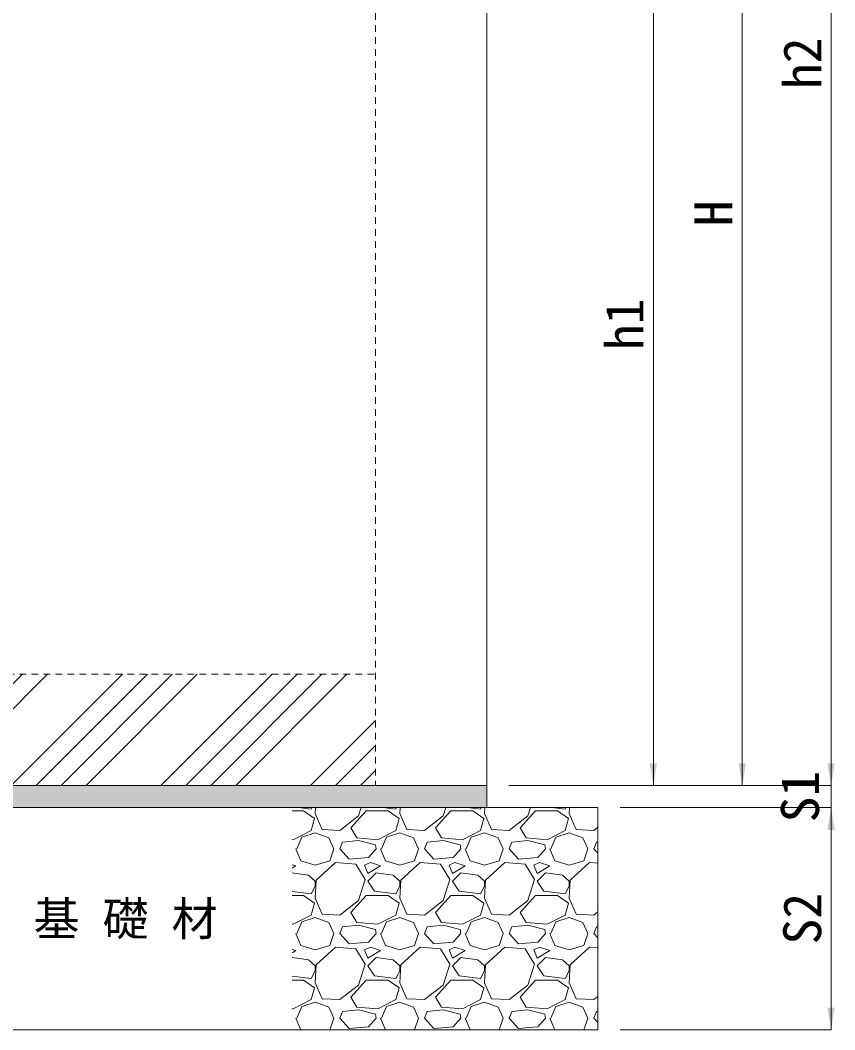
# Model space of a CAD drawing. Units: millimetres at full size, sheet at 1:20; details may follow other scales. Extents: x 77366 to 95666, y -7115 to 5664.
# Drawn here: x 79463 to 80197, y 2775 to 3684 of the extents above; entities that cross this region are included whole.
import ezdxf
from ezdxf.enums import TextEntityAlignment as Align

# ---------------------------------------------------------------- set-up
doc = ezdxf.new("R2010")
doc.units = ezdxf.units.MM
doc.header["$LTSCALE"] = 20
doc.linetypes.add('USER1', pattern=[0.54, 0.3, -0.24])
for name, color, linetype, lineweight in [('ハッチング', 7, 'Continuous', 5), ('基礎', 7, 'Continuous', 5), ('寸法線', 7, 'Continuous', 13), ('本体', 2, 'Continuous', 20), ('補助線', 8, 'Continuous', 13)]:
    doc.layers.add(name, color=color, linetype=linetype, lineweight=lineweight)
doc.layers.add('文字', color=7, linetype='Continuous')
doc.styles.add('ＭＳ ゴシック', font='')
doc.styles.get('ＭＳ ゴシック').set_extended_font_data('MS Gothic')

# ---------------------------------------------------------------- blocks, each defined once
blk = doc.blocks.new('filled_arrow')
at = {"color": 0, "linetype": 'Continuous', "lineweight": -2}
blk.add_solid([(7.5, 1.25), (0, 0), (7.5, -1.25)], dxfattribs=at)

msp = doc.modelspace()

# ---------------------------------------------------------------- hatches: boundary and pattern name
at = {"layer": 'ハッチング', "lineweight": 9}
h = msp.add_hatch(dxfattribs=at)
h.set_pattern_fill('USER', color=256, style=0, pattern_type=2)
h.set_pattern_definition([(45, (-7.5, 178.71), (-67.35192, 67.35192), []), (45, (14.95, 178.71), (-67.35192, 67.35192), []), (45, (37.4, 178.71), (-67.35192, 67.35192), []), (45, (59.85, 178.71), (-67.35192, 67.35192), [])])
h.paths.add_polyline_path([(79333.3, 3095.17), (79333.3, 2995.17), (79783.3, 2995.17), (79783.3, 3095.17)])
at = {"layer": '補助線'}
msp.add_hatch(color=7, dxfattribs=at).paths.add_polyline_path([(79883.3, 2975.17), (79883.3, 2995.17), (79233.3, 2995.17), (79233.3, 2975.17)])

# ---------------------------------------------------------------- linework, layer by layer
at = {"layer": '基礎', "color": 3, "lineweight": 13}
for p, q in [((79343.3, 2995.17), (79773.3, 2995.17)), ((79883.3, 2995.17), (79883.3, 2975.17)), ((79133.3, 2975.17), (79983.3, 2975.17)), ((79983.3, 2975.17), (79983.3, 2775.17)), ((79133.3, 2775.17), (79983.3, 2775.17))]:
    msp.add_line(p, q, dxfattribs=at)
at = {"layer": '基礎'}
for p, q in [((79708.3, 2972.24), (79718.38, 2972.24)), ((79713.51, 2975.17), (79725.24, 2973.76)), ((79718.38, 2972.24), (79728.29, 2965.38)), ((79725.24, 2973.76), (79726.02, 2975.17)), ((79729.3, 2975.17), (79729.05, 2969.95)), ((79761.05, 2957), (79774.77, 2972.24)), ((79767.91, 2967.67), (79770.31, 2975.17)), ((79774.77, 2972.24), (79794.58, 2972.24)), ((79789.71, 2975.17), (79801.44, 2973.76)), ((79794.58, 2972.24), (79804.49, 2965.38)), ((79801.44, 2973.76), (79802.22, 2975.17)), ((79805.5, 2975.17), (79805.25, 2969.95)), ((79837.25, 2957), (79850.97, 2972.24)), ((79844.11, 2967.67), (79846.51, 2975.17)), ((79850.97, 2972.24), (79870.78, 2972.24)), ((79865.91, 2975.17), (79877.64, 2973.76)), ((79870.78, 2972.24), (79880.69, 2965.38)), ((79877.64, 2973.76), (79878.42, 2975.17)), ((79881.7, 2975.17), (79881.45, 2969.95)), ((79913.45, 2957), (79927.17, 2972.24)), ((79920.31, 2967.67), (79922.71, 2975.17)), ((79927.17, 2972.24), (79946.98, 2972.24)), ((79942.11, 2975.17), (79953.84, 2973.76)), ((79946.98, 2972.24), (79956.89, 2965.38)), ((79953.84, 2973.76), (79954.62, 2975.17)), ((79957.9, 2975.17), (79957.65, 2969.95)), ((79728.29, 2965.38), (79725.24, 2954.71)), ((79729.05, 2969.95), (79735.15, 2955.48)), ((79751.15, 2954.71), (79767.91, 2967.67)), ((79804.49, 2965.38), (79801.44, 2954.71)), ((79805.25, 2969.95), (79811.35, 2955.48)), ((79827.35, 2954.71), (79844.11, 2967.67)), ((79880.69, 2965.38), (79877.64, 2954.71)), ((79881.45, 2969.95), (79887.55, 2955.48)), ((79903.55, 2954.71), (79920.31, 2967.67)), ((79956.89, 2965.38), (79953.84, 2954.71)), ((79957.65, 2969.95), (79963.75, 2955.48)), ((79725.24, 2954.71), (79709.24, 2946.33)), ((79735.15, 2955.48), (79751.15, 2954.71)), ((79766.39, 2947.86), (79761.05, 2957)), ((79801.44, 2954.71), (79785.44, 2946.33)), ((79811.35, 2955.48), (79827.35, 2954.71)), ((79842.59, 2947.86), (79837.25, 2957)), ((79877.64, 2954.71), (79861.64, 2946.33)), ((79887.55, 2955.48), (79903.55, 2954.71)), ((79918.79, 2947.86), (79913.45, 2957)), ((79953.84, 2954.71), (79937.84, 2946.33)), ((79963.75, 2955.48), (79979.75, 2954.71)), ((79979.75, 2954.71), (79983.3, 2957.46)), ((79709.24, 2946.33), (79708.3, 2946.41)), ((79712.29, 2937.95), (79716.86, 2948.62)), ((79716.86, 2948.62), (79729.05, 2952.43)), ((79729.05, 2952.43), (79741.24, 2947.86)), ((79741.24, 2947.86), (79745.81, 2937.95)), ((79767.91, 2945.57), (79753.43, 2944.05)), ((79785.44, 2946.33), (79766.39, 2947.86)), ((79783.15, 2941.76), (79767.91, 2945.57)), ((79788.49, 2937.95), (79793.06, 2948.62)), ((79793.06, 2948.62), (79805.25, 2952.43)), ((79805.25, 2952.43), (79817.44, 2947.86)), ((79817.44, 2947.86), (79822.01, 2937.95)), ((79844.11, 2945.57), (79829.63, 2944.05)), ((79861.64, 2946.33), (79842.59, 2947.86)), ((79859.35, 2941.76), (79844.11, 2945.57)), ((79864.69, 2937.95), (79869.26, 2948.62)), ((79869.26, 2948.62), (79881.45, 2952.43)), ((79881.45, 2952.43), (79893.64, 2947.86)), ((79893.64, 2947.86), (79898.21, 2937.95)), ((79920.31, 2945.57), (79905.83, 2944.05)), ((79937.84, 2946.33), (79918.79, 2947.86)), ((79935.55, 2941.76), (79920.31, 2945.57)), ((79940.89, 2937.95), (79945.46, 2948.62)), ((79945.46, 2948.62), (79957.65, 2952.43)), ((79957.65, 2952.43), (79969.84, 2947.86)), ((79969.84, 2947.86), (79974.41, 2937.95)), ((79711.52, 2937.95), (79716.1, 2927.28)), ((79742, 2927.28), (79745.81, 2937.95)), ((79751.15, 2937.95), (79753.43, 2944.05)), ((79759.53, 2928.81), (79751.15, 2937.95)), ((79783.91, 2937.95), (79777.06, 2930.33)), ((79783.91, 2937.95), (79783.15, 2941.76)), ((79787.72, 2937.95), (79792.3, 2927.28)), ((79818.2, 2927.28), (79822.01, 2937.95)), ((79827.35, 2937.95), (79829.63, 2944.05)), ((79835.73, 2928.81), (79827.35, 2937.95)), ((79860.11, 2937.95), (79853.26, 2930.33)), ((79860.11, 2937.95), (79859.35, 2941.76)), ((79863.92, 2937.95), (79868.5, 2927.28)), ((79894.4, 2927.28), (79898.21, 2937.95)), ((79903.55, 2937.95), (79905.83, 2944.05)), ((79911.93, 2928.81), (79903.55, 2937.95)), ((79936.31, 2937.95), (79929.46, 2930.33)), ((79936.31, 2937.95), (79935.55, 2941.76)), ((79940.12, 2937.95), (79944.7, 2927.28)), ((79970.6, 2927.28), (79974.41, 2937.95)), ((79979.75, 2937.95), (79982.03, 2944.05)), ((79983.3, 2934.08), (79979.75, 2937.95)), ((79983.3, 2944.18), (79982.03, 2944.05)), ((79716.1, 2927.28), (79729.05, 2923.47)), ((79729.05, 2923.47), (79742, 2927.28)), ((79777.06, 2930.33), (79759.53, 2928.81)), ((79792.3, 2927.28), (79805.25, 2923.47)), ((79805.25, 2923.47), (79818.2, 2927.28)), ((79853.26, 2930.33), (79835.73, 2928.81)), ((79868.5, 2927.28), (79881.45, 2923.47)), ((79881.45, 2923.47), (79894.4, 2927.28)), ((79929.46, 2930.33), (79911.93, 2928.81)), ((79944.7, 2927.28), (79957.65, 2923.47)), ((79957.65, 2923.47), (79970.6, 2927.28)), ((79711.52, 2922.71), (79708.3, 2923.79)), ((79708.3, 2920.77), (79711.52, 2922.71)), ((79747.34, 2925.76), (79729.81, 2909.76)), ((79765.63, 2924.23), (79747.34, 2925.76)), ((79774.01, 2910.52), (79765.63, 2924.23)), ((79778.58, 2925.76), (79773.25, 2923.47)), ((79773.25, 2923.47), (79776.29, 2915.85)), ((79776.29, 2915.85), (79787.72, 2922.71)), ((79787.72, 2922.71), (79778.58, 2925.76)), ((79823.54, 2925.76), (79806.01, 2909.76)), ((79841.83, 2924.23), (79823.54, 2925.76)), ((79850.21, 2910.52), (79841.83, 2924.23)), ((79854.78, 2925.76), (79849.45, 2923.47)), ((79849.45, 2923.47), (79852.49, 2915.85)), ((79852.49, 2915.85), (79863.92, 2922.71)), ((79863.92, 2922.71), (79854.78, 2925.76)), ((79899.74, 2925.76), (79882.21, 2909.76)), ((79918.03, 2924.23), (79899.74, 2925.76)), ((79926.41, 2910.52), (79918.03, 2924.23)), ((79930.98, 2925.76), (79925.65, 2923.47)), ((79925.65, 2923.47), (79928.69, 2915.85)), ((79928.69, 2915.85), (79940.12, 2922.71)), ((79940.12, 2922.71), (79930.98, 2925.76)), ((79975.94, 2925.76), (79958.41, 2909.76)), ((79983.3, 2925.15), (79975.94, 2925.76)), ((79722.95, 2914.33), (79708.3, 2916.53)), ((79729.05, 2908.99), (79722.95, 2914.33)), ((79729.81, 2909.76), (79729.05, 2893.75)), ((79729.05, 2904.42), (79729.05, 2908.99)), ((79767.91, 2891.47), (79774.01, 2910.52)), ((79783.91, 2916.61), (79776.29, 2908.99)), ((79776.29, 2908.99), (79782.39, 2899.85)), ((79799.15, 2914.33), (79783.91, 2916.61)), ((79805.25, 2908.99), (79799.15, 2914.33)), ((79806.01, 2909.76), (79805.25, 2893.75)), ((79805.25, 2904.42), (79805.25, 2908.99)), ((79844.11, 2891.47), (79850.21, 2910.52)), ((79860.11, 2916.61), (79852.49, 2908.99)), ((79852.49, 2908.99), (79858.59, 2899.85)), ((79875.35, 2914.33), (79860.11, 2916.61)), ((79881.45, 2908.99), (79875.35, 2914.33)), ((79882.21, 2909.76), (79881.45, 2893.75)), ((79881.45, 2904.42), (79881.45, 2908.99)), ((79920.31, 2891.47), (79926.41, 2910.52)), ((79936.31, 2916.61), (79928.69, 2908.99)), ((79928.69, 2908.99), (79934.79, 2899.85)), ((79951.55, 2914.33), (79936.31, 2916.61)), ((79957.65, 2908.99), (79951.55, 2914.33)), ((79958.41, 2909.76), (79957.65, 2893.75)), ((79957.65, 2904.42), (79957.65, 2908.99)), ((79708.3, 2899.6), (79725.24, 2897.56)), ((79725.24, 2897.56), (79729.05, 2904.42)), ((79782.39, 2899.85), (79801.44, 2897.56)), ((79801.44, 2897.56), (79805.25, 2904.42)), ((79858.59, 2899.85), (79877.64, 2897.56)), ((79877.64, 2897.56), (79881.45, 2904.42)), ((79934.79, 2899.85), (79953.84, 2897.56)), ((79953.84, 2897.56), (79957.65, 2904.42)), ((79708.3, 2896.04), (79718.38, 2896.04)), ((79718.38, 2896.04), (79728.29, 2889.18)), ((79729.05, 2893.75), (79735.15, 2879.28)), ((79751.15, 2878.51), (79767.91, 2891.47)), ((79761.05, 2880.8), (79774.77, 2896.04)), ((79774.77, 2896.04), (79794.58, 2896.04)), ((79794.58, 2896.04), (79804.49, 2889.18)), ((79805.25, 2893.75), (79811.35, 2879.28)), ((79827.35, 2878.51), (79844.11, 2891.47)), ((79837.25, 2880.8), (79850.97, 2896.04)), ((79850.97, 2896.04), (79870.78, 2896.04)), ((79870.78, 2896.04), (79880.69, 2889.18)), ((79881.45, 2893.75), (79887.55, 2879.28)), ((79903.55, 2878.51), (79920.31, 2891.47)), ((79913.45, 2880.8), (79927.17, 2896.04)), ((79927.17, 2896.04), (79946.98, 2896.04)), ((79946.98, 2896.04), (79956.89, 2889.18)), ((79957.65, 2893.75), (79963.75, 2879.28)), ((79728.29, 2889.18), (79725.24, 2878.51)), ((79804.49, 2889.18), (79801.44, 2878.51)), ((79880.69, 2889.18), (79877.64, 2878.51)), ((79956.89, 2889.18), (79953.84, 2878.51)), ((79979.75, 2878.51), (79983.3, 2881.26)), ((79725.24, 2878.51), (79709.24, 2870.13)), ((79712.29, 2861.75), (79716.86, 2872.42)), ((79716.86, 2872.42), (79729.05, 2876.23)), ((79729.05, 2876.23), (79741.24, 2871.66)), ((79735.15, 2879.28), (79751.15, 2878.51)), ((79766.39, 2871.66), (79761.05, 2880.8)), ((79801.44, 2878.51), (79785.44, 2870.13)), ((79788.49, 2861.75), (79793.06, 2872.42)), ((79793.06, 2872.42), (79805.25, 2876.23)), ((79805.25, 2876.23), (79817.44, 2871.66)), ((79811.35, 2879.28), (79827.35, 2878.51)), ((79842.59, 2871.66), (79837.25, 2880.8)), ((79877.64, 2878.51), (79861.64, 2870.13)), ((79864.69, 2861.75), (79869.26, 2872.42)), ((79869.26, 2872.42), (79881.45, 2876.23)), ((79881.45, 2876.23), (79893.64, 2871.66)), ((79887.55, 2879.28), (79903.55, 2878.51)), ((79918.79, 2871.66), (79913.45, 2880.8)), ((79953.84, 2878.51), (79937.84, 2870.13)), ((79940.89, 2861.75), (79945.46, 2872.42)), ((79945.46, 2872.42), (79957.65, 2876.23)), ((79957.65, 2876.23), (79969.84, 2871.66)), ((79963.75, 2879.28), (79979.75, 2878.51)), ((79709.24, 2870.13), (79708.3, 2870.21)), ((79741.24, 2871.66), (79745.81, 2861.75)), ((79751.15, 2861.75), (79753.43, 2867.85)), ((79767.91, 2869.37), (79753.43, 2867.85)), ((79785.44, 2870.13), (79766.39, 2871.66)), ((79783.15, 2865.56), (79767.91, 2869.37)), ((79783.91, 2861.75), (79783.15, 2865.56)), ((79817.44, 2871.66), (79822.01, 2861.75)), ((79827.35, 2861.75), (79829.63, 2867.85)), ((79844.11, 2869.37), (79829.63, 2867.85)), ((79861.64, 2870.13), (79842.59, 2871.66)), ((79859.35, 2865.56), (79844.11, 2869.37)), ((79860.11, 2861.75), (79859.35, 2865.56)), ((79893.64, 2871.66), (79898.21, 2861.75)), ((79903.55, 2861.75), (79905.83, 2867.85)), ((79920.31, 2869.37), (79905.83, 2867.85)), ((79937.84, 2870.13), (79918.79, 2871.66)), ((79935.55, 2865.56), (79920.31, 2869.37)), ((79936.31, 2861.75), (79935.55, 2865.56)), ((79969.84, 2871.66), (79974.41, 2861.75)), ((79979.75, 2861.75), (79982.03, 2867.85)), ((79983.3, 2867.98), (79982.03, 2867.85)), ((79711.52, 2861.75), (79716.1, 2851.08)), ((79742, 2851.08), (79745.81, 2861.75)), ((79759.53, 2852.61), (79751.15, 2861.75)), ((79777.06, 2854.13), (79759.53, 2852.61)), ((79783.91, 2861.75), (79777.06, 2854.13)), ((79787.72, 2861.75), (79792.3, 2851.08)), ((79818.2, 2851.08), (79822.01, 2861.75)), ((79835.73, 2852.61), (79827.35, 2861.75)), ((79853.26, 2854.13), (79835.73, 2852.61)), ((79860.11, 2861.75), (79853.26, 2854.13)), ((79863.92, 2861.75), (79868.5, 2851.08)), ((79894.4, 2851.08), (79898.21, 2861.75)), ((79911.93, 2852.61), (79903.55, 2861.75)), ((79929.46, 2854.13), (79911.93, 2852.61)), ((79936.31, 2861.75), (79929.46, 2854.13)), ((79940.12, 2861.75), (79944.7, 2851.08)), ((79970.6, 2851.08), (79974.41, 2861.75)), ((79983.3, 2857.88), (79979.75, 2861.75)), ((79711.52, 2846.51), (79708.3, 2847.59)), ((79708.3, 2844.57), (79711.52, 2846.51)), ((79716.1, 2851.08), (79729.05, 2847.27)), ((79729.05, 2847.27), (79742, 2851.08)), ((79747.34, 2849.56), (79729.81, 2833.56)), ((79765.63, 2848.03), (79747.34, 2849.56)), ((79774.01, 2834.32), (79765.63, 2848.03)), ((79778.58, 2849.56), (79773.25, 2847.27)), ((79773.25, 2847.27), (79776.29, 2839.65)), ((79776.29, 2839.65), (79787.72, 2846.51)), ((79787.72, 2846.51), (79778.58, 2849.56)), ((79792.3, 2851.08), (79805.25, 2847.27)), ((79805.25, 2847.27), (79818.2, 2851.08)), ((79823.54, 2849.56), (79806.01, 2833.56)), ((79841.83, 2848.03), (79823.54, 2849.56)), ((79850.21, 2834.32), (79841.83, 2848.03)), ((79854.78, 2849.56), (79849.45, 2847.27)), ((79849.45, 2847.27), (79852.49, 2839.65)), ((79852.49, 2839.65), (79863.92, 2846.51)), ((79863.92, 2846.51), (79854.78, 2849.56)), ((79868.5, 2851.08), (79881.45, 2847.27)), ((79881.45, 2847.27), (79894.4, 2851.08)), ((79899.74, 2849.56), (79882.21, 2833.56)), ((79918.03, 2848.03), (79899.74, 2849.56)), ((79926.41, 2834.32), (79918.03, 2848.03)), ((79930.98, 2849.56), (79925.65, 2847.27)), ((79925.65, 2847.27), (79928.69, 2839.65)), ((79928.69, 2839.65), (79940.12, 2846.51)), ((79940.12, 2846.51), (79930.98, 2849.56)), ((79944.7, 2851.08), (79957.65, 2847.27)), ((79957.65, 2847.27), (79970.6, 2851.08)), ((79975.94, 2849.56), (79958.41, 2833.56)), ((79983.3, 2848.95), (79975.94, 2849.56)), ((79722.95, 2838.13), (79708.3, 2840.33)), ((79729.05, 2832.79), (79722.95, 2838.13)), ((79783.91, 2840.41), (79776.29, 2832.79)), ((79799.15, 2838.13), (79783.91, 2840.41)), ((79805.25, 2832.79), (79799.15, 2838.13)), ((79860.11, 2840.41), (79852.49, 2832.79)), ((79875.35, 2838.13), (79860.11, 2840.41)), ((79881.45, 2832.79), (79875.35, 2838.13)), ((79936.31, 2840.41), (79928.69, 2832.79)), ((79951.55, 2838.13), (79936.31, 2840.41)), ((79957.65, 2832.79), (79951.55, 2838.13)), ((79725.24, 2821.36), (79729.05, 2828.22)), ((79729.81, 2833.56), (79729.05, 2817.55)), ((79729.05, 2828.22), (79729.05, 2832.79)), ((79767.91, 2815.27), (79774.01, 2834.32)), ((79776.29, 2832.79), (79782.39, 2823.65)), ((79801.44, 2821.36), (79805.25, 2828.22)), ((79806.01, 2833.56), (79805.25, 2817.55)), ((79805.25, 2828.22), (79805.25, 2832.79)), ((79844.11, 2815.27), (79850.21, 2834.32)), ((79852.49, 2832.79), (79858.59, 2823.65)), ((79877.64, 2821.36), (79881.45, 2828.22)), ((79882.21, 2833.56), (79881.45, 2817.55)), ((79881.45, 2828.22), (79881.45, 2832.79)), ((79920.31, 2815.27), (79926.41, 2834.32)), ((79928.69, 2832.79), (79934.79, 2823.65)), ((79953.84, 2821.36), (79957.65, 2828.22)), ((79958.41, 2833.56), (79957.65, 2817.55)), ((79957.65, 2828.22), (79957.65, 2832.79)), ((79708.3, 2823.4), (79725.24, 2821.36)), ((79708.3, 2819.84), (79718.38, 2819.84)), ((79718.38, 2819.84), (79728.29, 2812.98)), ((79729.05, 2817.55), (79735.15, 2803.08)), ((79761.05, 2804.6), (79774.77, 2819.84)), ((79774.77, 2819.84), (79794.58, 2819.84)), ((79782.39, 2823.65), (79801.44, 2821.36)), ((79794.58, 2819.84), (79804.49, 2812.98)), ((79805.25, 2817.55), (79811.35, 2803.08)), ((79837.25, 2804.6), (79850.97, 2819.84)), ((79850.97, 2819.84), (79870.78, 2819.84)), ((79858.59, 2823.65), (79877.64, 2821.36)), ((79870.78, 2819.84), (79880.69, 2812.98)), ((79881.45, 2817.55), (79887.55, 2803.08)), ((79913.45, 2804.6), (79927.17, 2819.84)), ((79927.17, 2819.84), (79946.98, 2819.84)), ((79934.79, 2823.65), (79953.84, 2821.36)), ((79946.98, 2819.84), (79956.89, 2812.98)), ((79957.65, 2817.55), (79963.75, 2803.08)), ((79728.29, 2812.98), (79725.24, 2802.31)), ((79751.15, 2802.31), (79767.91, 2815.27)), ((79804.49, 2812.98), (79801.44, 2802.31)), ((79827.35, 2802.31), (79844.11, 2815.27)), ((79880.69, 2812.98), (79877.64, 2802.31)), ((79903.55, 2802.31), (79920.31, 2815.27)), ((79956.89, 2812.98), (79953.84, 2802.31)), ((79725.24, 2802.31), (79709.24, 2793.93)), ((79716.86, 2796.22), (79729.05, 2800.03)), ((79729.05, 2800.03), (79741.24, 2795.46)), ((79735.15, 2803.08), (79751.15, 2802.31)), ((79766.39, 2795.46), (79761.05, 2804.6)), ((79801.44, 2802.31), (79785.44, 2793.93)), ((79793.06, 2796.22), (79805.25, 2800.03)), ((79805.25, 2800.03), (79817.44, 2795.46)), ((79811.35, 2803.08), (79827.35, 2802.31)), ((79842.59, 2795.46), (79837.25, 2804.6)), ((79877.64, 2802.31), (79861.64, 2793.93)), ((79869.26, 2796.22), (79881.45, 2800.03)), ((79881.45, 2800.03), (79893.64, 2795.46)), ((79887.55, 2803.08), (79903.55, 2802.31)), ((79918.79, 2795.46), (79913.45, 2804.6)), ((79953.84, 2802.31), (79937.84, 2793.93)), ((79945.46, 2796.22), (79957.65, 2800.03)), ((79957.65, 2800.03), (79969.84, 2795.46)), ((79963.75, 2803.08), (79979.75, 2802.31)), ((79979.75, 2802.31), (79983.3, 2805.06)), ((79709.24, 2793.93), (79708.3, 2794.01)), ((79712.29, 2785.55), (79716.86, 2796.22)), ((79741.24, 2795.46), (79745.81, 2785.55)), ((79751.15, 2785.55), (79753.43, 2791.65)), ((79767.91, 2793.17), (79753.43, 2791.65)), ((79785.44, 2793.93), (79766.39, 2795.46)), ((79783.15, 2789.36), (79767.91, 2793.17)), ((79788.49, 2785.55), (79793.06, 2796.22)), ((79817.44, 2795.46), (79822.01, 2785.55)), ((79827.35, 2785.55), (79829.63, 2791.65)), ((79844.11, 2793.17), (79829.63, 2791.65)), ((79861.64, 2793.93), (79842.59, 2795.46)), ((79859.35, 2789.36), (79844.11, 2793.17)), ((79864.69, 2785.55), (79869.26, 2796.22)), ((79893.64, 2795.46), (79898.21, 2785.55)), ((79903.55, 2785.55), (79905.83, 2791.65)), ((79920.31, 2793.17), (79905.83, 2791.65)), ((79937.84, 2793.93), (79918.79, 2795.46)), ((79935.55, 2789.36), (79920.31, 2793.17)), ((79940.89, 2785.55), (79945.46, 2796.22)), ((79969.84, 2795.46), (79974.41, 2785.55)), ((79979.75, 2785.55), (79982.03, 2791.65)), ((79983.3, 2791.78), (79982.03, 2791.65)), ((79711.52, 2785.55), (79715.97, 2775.17)), ((79742.11, 2775.17), (79745.81, 2785.55)), ((79759.53, 2776.41), (79751.15, 2785.55)), ((79783.91, 2785.55), (79777.06, 2777.93)), ((79783.91, 2785.55), (79783.15, 2789.36)), ((79787.72, 2785.55), (79792.17, 2775.17)), ((79818.31, 2775.17), (79822.01, 2785.55)), ((79835.73, 2776.41), (79827.35, 2785.55)), ((79860.11, 2785.55), (79853.26, 2777.93)), ((79860.11, 2785.55), (79859.35, 2789.36)), ((79863.92, 2785.55), (79868.37, 2775.17)), ((79894.51, 2775.17), (79898.21, 2785.55)), ((79911.93, 2776.41), (79903.55, 2785.55)), ((79936.31, 2785.55), (79929.46, 2777.93)), ((79936.31, 2785.55), (79935.55, 2789.36)), ((79940.12, 2785.55), (79944.57, 2775.17)), ((79970.71, 2775.17), (79974.41, 2785.55)), ((79983.3, 2781.68), (79979.75, 2785.55)), ((79777.06, 2777.93), (79759.53, 2776.41)), ((79853.26, 2777.93), (79835.73, 2776.41)), ((79929.46, 2777.93), (79911.93, 2776.41))]:
    msp.add_line(p, q, dxfattribs=at)
at = {"layer": '寸法線'}
for p, q in [((80193.3, 4295.17), (80193.3, 2995.17)), ((80113.3, 2995.17), (80113.3, 4025.17)), ((80033.3, 3825.17), (80033.3, 2995.17)), ((80193.3, 3035.17), (80193.3, 2935.17)), ((79903.3, 2995.17), (80033.3, 2995.17)), ((79903.3, 2995.17), (80113.3, 2995.17)), ((79903.3, 2995.17), (80193.3, 2995.17)), ((79903.3, 2995.17), (80193.3, 2995.17)), ((80003.3, 2975.17), (80193.3, 2975.17)), ((80003.3, 2975.17), (80193.3, 2975.17)), ((80193.3, 2975.17), (80193.3, 2775.17)), ((80003.3, 2775.17), (80193.3, 2775.17))]:
    msp.add_line(p, q, dxfattribs=at)
at = {"layer": '本体', "linetype": 'USER1', "lineweight": 9}
msp.add_line((79783.3, 4025.17), (79783.3, 2995.17), dxfattribs=at)
at = {"layer": '本体'}
for p in [(79883.3, 3825.17), (79233.3, 2995.17)]:
    msp.add_line(p, (79883.3, 2995.17), dxfattribs=at)
at = {"layer": '本体', "linetype": 'USER1', "lineweight": 13}
msp.add_line((79333.3, 3095.17), (79783.3, 3095.17), dxfattribs=at)

# ---------------------------------------------------------------- block references
at = {"layer": '寸法線', "xscale": 2.67, "yscale": 2.67}
for p, rotation in [((80033.3, 2995.17), 90), ((80113.3, 2995.17), 90), ((80193.3, 2995.17), 90), ((80193.3, 2995.17), 90), ((80193.3, 2975.17), 270), ((80193.3, 2975.17), 270), ((80193.3, 2775.17), 90)]:
    msp.add_blockref('filled_arrow', p, dxfattribs=dict(at, rotation=rotation))

# ---------------------------------------------------------------- texts
at = {"layer": '寸法線', "style": 'ＭＳ ゴシック'}
for s, p in [('h2', (80167.3, 3645.17)), ('H', (80087.3, 3510.17)), ('h1', (80007.3, 3410.17)), ('S1', (80165.3, 2985.17)), ('S2', (80167.3, 2875.17))]:
    msp.add_text(s, height=34.18, rotation=90, dxfattribs=at).set_placement(p, align=Align.MIDDLE_CENTER)
at = {"layer": '文字', "style": 'ＭＳ ゴシック'}
msp.add_text('基 礎 材', height=30.38, dxfattribs=at).set_placement((79558.3, 2875.17), align=Align.MIDDLE_CENTER)

doc.saveas('drawing.dxf')
